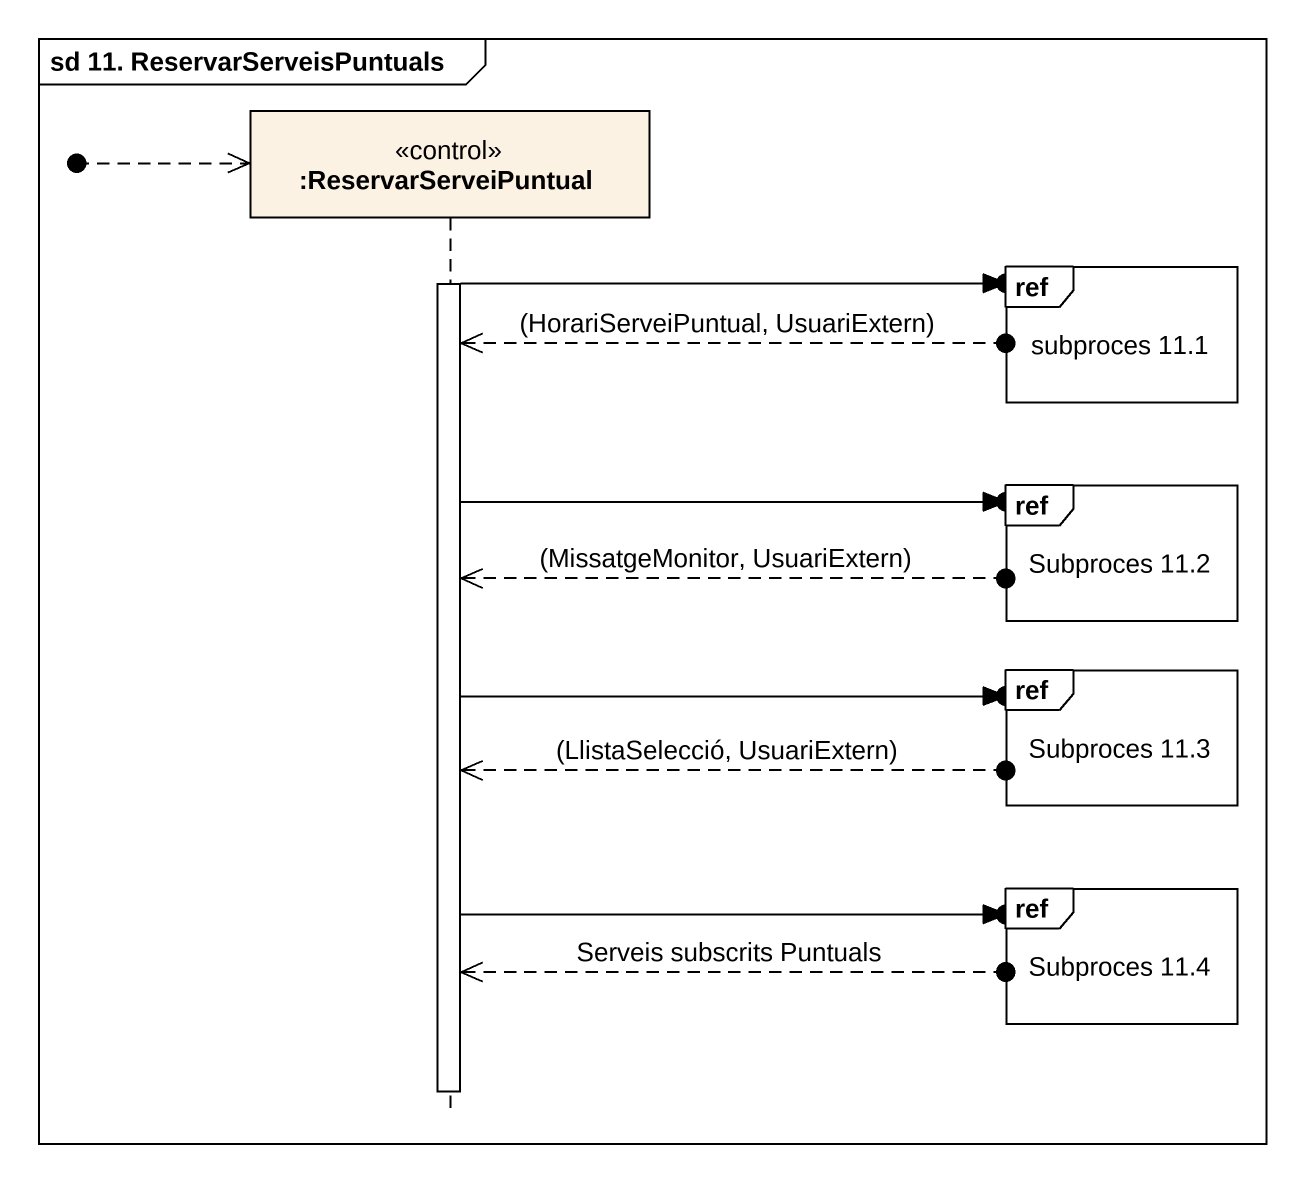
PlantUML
@startuml
mainframe sd 11. ReservarServeisPuntuals
hide footbox
participant ":ReservarServeiPuntual" as ReservarServeiPuntual <<control>>

[o-->> ReservarServeiPuntual
ref over ReservarServeiPuntual : subproces 11.1
activate ReservarServeiPuntual
ReservarServeiPuntual ->o]
ReservarServeiPuntual <<--o] : (HorariServeiPuntual, UsuariExtern)
ref over ReservarServeiPuntual : Subproces 11.2
ReservarServeiPuntual ->o]
ReservarServeiPuntual <<--o] : (MissatgeMonitor, UsuariExtern)
ref over ReservarServeiPuntual : Subproces 11.3
ReservarServeiPuntual ->o]
ReservarServeiPuntual <<--o] : (LlistaSelecció, UsuariExtern)
ref over ReservarServeiPuntual : Subproces 11.4
ReservarServeiPuntual ->o]
ReservarServeiPuntual <<--o] : Serveis subscrits Puntuals
deactivate ReservarServeiPuntual
@enduml
